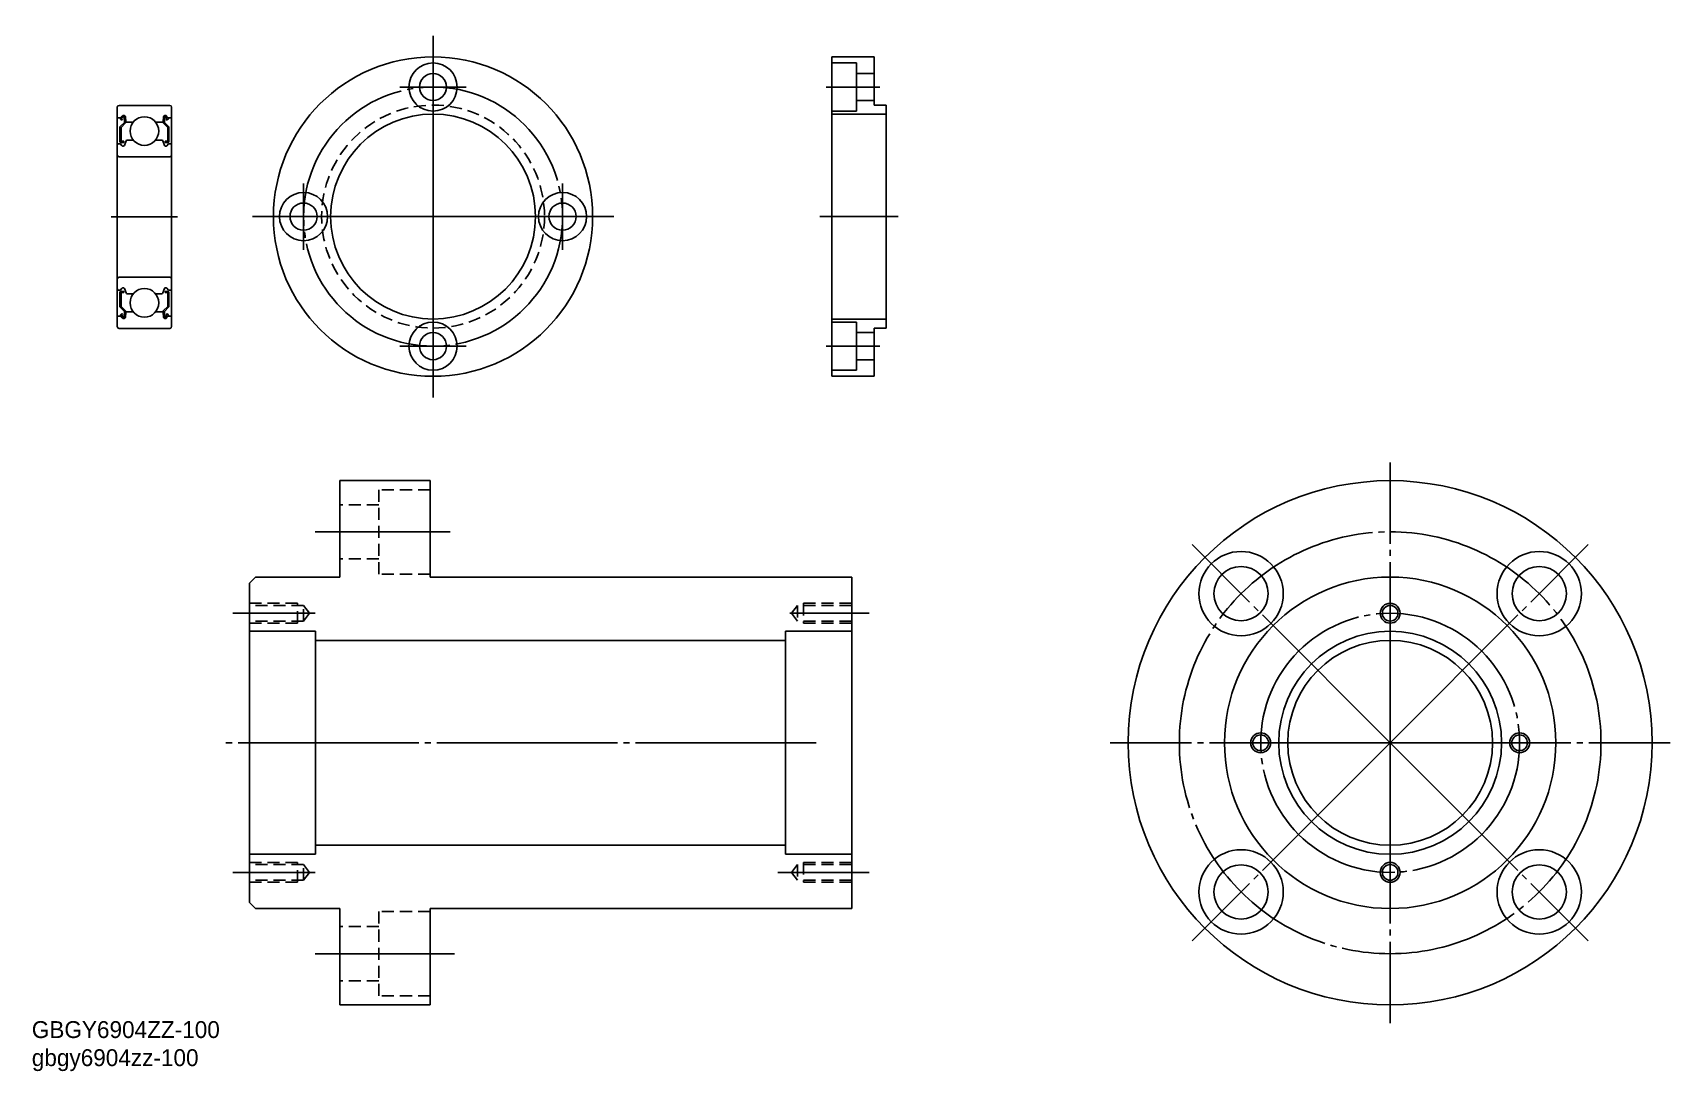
# Model space of a CAD drawing. Extents: x -147 to 124, y -49 to 123.
import ezdxf

# ---------------------------------------------------------------- set-up
doc = ezdxf.new("R2010")
doc.units = 0
doc.linetypes.add('CENTER', pattern=[33, 30, -1, 1, -1])
doc.linetypes.add('DASHED', pattern=[3, 2, -1])
doc.layers.get('0').update_dxf_attribs({"linetype": 'CONTINUOUS'})
doc.layers.add('CENTER', color=7, linetype='CONTINUOUS')

# ---------------------------------------------------------------- blocks, each defined once
blk = doc.blocks.new('*U2')
at = {"linetype": 'CONTINUOUS'}
for s, p in [('GBGY6904ZZ-100', (-147.63, -43.81)), ('gbgy6904zz-100', (-147.63, -48.47))]:
    blk.add_text(s, height=2.8, dxfattribs=at).set_placement(p)

msp = doc.modelspace()

# ---------------------------------------------------------------- linework, layer by layer
at = {"color": 7, "linetype": 'CONTINUOUS'}
for p, q in [((-14.78, 66), (-14.78, 119)), ((-14.78, 119), (-7.78, 119)), ((-14.78, 118), (-10.68, 118)), ((-10.68, 110), (-10.68, 118)), ((-7.78, 119), (-7.78, 111)), ((-10.68, 116.25), (-7.78, 116.25)), ((-10.68, 111.75), (-7.78, 111.75)), ((-14.78, 110), (-10.68, 110)), ((-14.78, 109.5), (-5.78, 109.5)), ((-7.78, 111), (-5.78, 111)), ((-5.78, 111), (-5.78, 74)), ((-14.78, 75.5), (-5.78, 75.5)), ((-14.78, 75), (-10.68, 75)), ((-10.68, 75), (-10.68, 67)), ((-7.78, 74), (-7.78, 66)), ((-7.78, 74), (-5.78, 74)), ((-10.68, 73.25), (-7.78, 73.25)), ((-10.68, 68.75), (-7.78, 68.75)), ((-14.78, 67), (-10.68, 67)), ((-7.78, 66), (-14.78, 66)), ((-96.5, 48.68), (-81.5, 48.68)), ((-96.5, 32.68), (-96.5, 48.68)), ((-81.5, 32.68), (-81.5, 48.68)), ((-111.5, 31.68), (-110.5, 32.68)), ((-96.5, 32.68), (-110.5, 32.68)), ((-11.5, 32.68), (-81.5, 32.68)), ((-11.5, 32.68), (-11.5, -22.32)), ((-111.5, -21.32), (-111.5, 31.68)), ((-100.5, 23.68), (-111.5, 23.68)), ((-100.5, -13.32), (-100.5, 23.68)), ((-22.5, 22.18), (-100.5, 22.18)), ((-11.5, 23.68), (-22.5, 23.68)), ((-22.5, 23.68), (-22.5, -13.32)), ((-100.5, -13.32), (-111.5, -13.32)), ((-22.5, -11.82), (-100.5, -11.82)), ((-11.5, -13.32), (-22.5, -13.32)), ((-111.5, -21.32), (-110.5, -22.32)), ((-96.5, -22.32), (-110.5, -22.32)), ((-96.5, -38.32), (-96.5, -22.32)), ((-11.5, -22.32), (-81.5, -22.32)), ((-81.5, -38.32), (-81.5, -22.32)), ((-96.5, -38.32), (-81.5, -38.32))]:
    msp.add_line(p, q, dxfattribs=at)
for p, q in [((-133.43, 110.64), (-133.43, 74.24)), ((-133.33, 108.89), (-132.87, 108.89)), ((-133.13, 110.94), (-124.73, 110.94)), ((-132.87, 108.89), (-132.62, 109.19)), ((-132.72, 108.76), (-132.47, 109.06)), ((-132.56, 108.63), (-132.72, 108.76)), ((-132.29, 109), (-132.25, 108.12)), ((-132.09, 109.02), (-132.03, 108.28)), ((-125.77, 109.01), (-125.83, 108.28)), ((-125.57, 109), (-125.61, 108.12)), ((-125.14, 108.76), (-125.39, 109.05)), ((-125.3, 108.63), (-125.14, 108.76)), ((-124.99, 108.89), (-125.24, 109.18)), ((-124.53, 108.89), (-124.99, 108.89)), ((-124.43, 110.64), (-124.43, 74.24)), ((-132.25, 108.12), (-133, 107.37)), ((-133, 107.37), (-133, 104.99)), ((-132.69, 108.48), (-132.85, 108.61)), ((-132.05, 108.04), (-132.8, 107.29)), ((-132.8, 107.29), (-132.8, 104.99)), ((-132.69, 108.48), (-132.56, 108.63)), ((-132.05, 108.51), (-132.05, 108.04)), ((-131.93, 108.19), (-130.78, 108.19)), ((-127.08, 108.19), (-125.93, 108.19)), ((-125.81, 108.51), (-125.81, 108.04)), ((-125.81, 108.04), (-125.06, 107.29)), ((-125.61, 108.12), (-124.86, 107.37)), ((-125.17, 108.48), (-125.3, 108.63)), ((-125.17, 108.48), (-125.02, 108.61)), ((-125.06, 107.29), (-125.06, 104.99)), ((-124.86, 107.37), (-124.86, 104.99)), ((-133.23, 104.59), (-132.93, 104.59)), ((-132.93, 104.59), (-132.66, 104.26)), ((-132.35, 104.99), (-132.8, 104.99)), ((-132.8, 104.79), (-132.35, 104.79)), ((-132.5, 104.19), (-132.44, 104.19)), ((-132.35, 104.79), (-132.35, 104.99)), ((-132.25, 104.32), (-131.98, 105.06)), ((-131.79, 105.19), (-130.78, 105.19)), ((-127.08, 105.19), (-126.07, 105.19)), ((-125.61, 104.32), (-125.88, 105.06)), ((-125.51, 104.79), (-125.51, 104.99)), ((-125.51, 104.99), (-125.06, 104.99)), ((-125.06, 104.79), (-125.51, 104.79)), ((-125.36, 104.19), (-125.42, 104.19)), ((-124.93, 104.59), (-125.21, 104.26)), ((-124.63, 104.59), (-124.93, 104.59)), ((-133.13, 102.44), (-124.73, 102.44)), ((-133.13, 82.44), (-124.73, 82.44)), ((-133.23, 80.29), (-132.93, 80.29)), ((-133, 77.51), (-133, 79.89)), ((-132.93, 80.29), (-132.66, 80.62)), ((-132.8, 80.09), (-132.35, 80.09)), ((-132.35, 79.89), (-132.8, 79.89)), ((-132.8, 77.59), (-132.8, 79.89)), ((-132.5, 80.69), (-132.44, 80.69)), ((-132.35, 80.09), (-132.35, 79.89)), ((-132.25, 80.56), (-131.98, 79.82)), ((-131.79, 79.69), (-130.78, 79.69)), ((-131.54, 79.69), (-131.54, 79.69)), ((-131.29, 79.69), (-131.29, 79.69)), ((-127.08, 79.69), (-126.07, 79.69)), ((-125.61, 80.56), (-125.88, 79.82)), ((-125.51, 80.09), (-125.51, 79.89)), ((-125.06, 80.09), (-125.51, 80.09)), ((-125.51, 79.89), (-125.06, 79.89)), ((-125.36, 80.69), (-125.42, 80.69)), ((-124.93, 80.29), (-125.21, 80.62)), ((-125.06, 77.59), (-125.06, 79.89)), ((-124.63, 80.29), (-124.93, 80.29)), ((-124.86, 77.51), (-124.86, 79.89)), ((-132.25, 76.76), (-133, 77.51)), ((-132.69, 76.4), (-132.85, 76.27)), ((-132.05, 76.84), (-132.8, 77.59)), ((-132.56, 76.25), (-132.72, 76.12)), ((-132.69, 76.4), (-132.56, 76.25)), ((-132.29, 75.88), (-132.25, 76.76)), ((-132.09, 75.86), (-132.03, 76.6)), ((-132.05, 76.37), (-132.05, 76.84)), ((-131.93, 76.69), (-130.78, 76.69)), ((-127.08, 76.69), (-125.93, 76.69)), ((-125.77, 75.87), (-125.83, 76.6)), ((-125.81, 76.84), (-125.06, 77.59)), ((-125.81, 76.37), (-125.81, 76.84)), ((-125.61, 76.76), (-124.86, 77.51)), ((-125.57, 75.88), (-125.61, 76.76)), ((-125.17, 76.4), (-125.3, 76.25)), ((-125.3, 76.25), (-125.14, 76.12)), ((-125.17, 76.4), (-125.02, 76.27)), ((-133.33, 75.99), (-132.87, 75.99)), ((-133.13, 73.94), (-124.73, 73.94)), ((-132.87, 75.99), (-132.62, 75.69)), ((-132.72, 76.12), (-132.47, 75.82)), ((-125.14, 76.12), (-125.39, 75.83)), ((-124.99, 75.99), (-125.24, 75.7)), ((-124.53, 75.99), (-124.99, 75.99))]:
    msp.add_line(p, q)
at = {"color": 3, "linetype": 'DASHED'}
for p, q in [((-90, 47.18), (-90, 33.18)), ((-81.5, 47.18), (-90, 47.18)), ((-90, 44.68), (-96.5, 44.68)), ((-90, 35.68), (-96.5, 35.68)), ((-81.5, 33.18), (-90, 33.18)), ((-103.5, 28.33), (-111.5, 28.33)), ((-102.5, 27.98), (-111.5, 27.98)), ((-103.5, 25.03), (-103.5, 28.33)), ((-102.5, 25.38), (-102.5, 27.98)), ((-102.5, 27.98), (-101.5, 26.68)), ((-20.5, 27.98), (-21.5, 26.68)), ((-20.5, 27.98), (-20.5, 25.38)), ((-11.5, 27.98), (-20.5, 27.98)), ((-19.5, 28.33), (-19.5, 25.03)), ((-11.5, 28.33), (-19.5, 28.33)), ((-102.5, 25.38), (-111.5, 25.38)), ((-103.5, 25.03), (-111.5, 25.03)), ((-102.5, 25.38), (-101.5, 26.68)), ((-20.5, 25.38), (-21.5, 26.68)), ((-11.5, 25.38), (-20.5, 25.38)), ((-11.5, 25.03), (-19.5, 25.03)), ((-103.5, -14.67), (-111.5, -14.67)), ((-102.5, -15.02), (-111.5, -15.02)), ((-103.5, -17.97), (-103.5, -14.67)), ((-102.5, -17.62), (-102.5, -15.02)), ((-102.5, -15.02), (-101.5, -16.32)), ((-20.5, -15.02), (-21.5, -16.32)), ((-20.5, -15.02), (-20.5, -17.62)), ((-11.5, -15.02), (-20.5, -15.02)), ((-19.5, -14.67), (-19.5, -17.97)), ((-11.5, -14.67), (-19.5, -14.67)), ((-102.5, -17.62), (-111.5, -17.62)), ((-103.5, -17.97), (-111.5, -17.97)), ((-102.5, -17.62), (-101.5, -16.32)), ((-20.5, -17.62), (-21.5, -16.32)), ((-11.5, -17.62), (-20.5, -17.62)), ((-11.5, -17.97), (-19.5, -17.97)), ((-90, -22.82), (-90, -36.82)), ((-81.5, -22.82), (-90, -22.82)), ((-90, -25.32), (-96.5, -25.32)), ((-90, -34.32), (-96.5, -34.32)), ((-81.5, -36.82), (-90, -36.82))]:
    msp.add_line(p, q, dxfattribs=at)
at = {"color": 7, "linetype": 'CONTINUOUS'}
for centre, radius in [((-81.01, 92.5), 26.5), ((-81.01, 114), 4), ((-81.01, 114), 2.25), ((-81.01, 92.5), 17), ((-102.51, 92.5), 4), ((-59.51, 92.5), 4), ((-102.51, 92.5), 2.25), ((-59.51, 92.5), 2.25), ((-81.01, 71), 4), ((-81.01, 71), 2.25), ((77.9, 5.18), 43.5), ((53.15, 29.93), 7), ((102.65, 29.93), 7), ((53.15, 29.93), 4.5), ((77.9, 5.18), 27.5), ((102.65, 29.93), 4.5), ((77.9, 26.68), 1.3), ((77.9, 5.18), 18.5), ((77.9, 5.18), 17), ((56.4, 5.18), 1.3), ((99.4, 5.18), 1.3), ((53.15, -19.57), 7), ((102.65, -19.57), 7), ((53.15, -19.57), 4.5), ((77.9, -16.32), 1.3), ((102.65, -19.57), 4.5)]:
    msp.add_circle(centre, radius, dxfattribs=at)
for centre in [(-128.93, 106.69), (-128.93, 78.19)]:
    msp.add_circle(centre, 2.38)
at = {"color": 3, "linetype": 'DASHED'}
msp.add_circle((-81.01, 92.5), 18.5, dxfattribs=at)
at = {"color": 3, "linetype": 'CONTINUOUS'}
for centre in [(77.9, 26.68), (56.4, 5.18), (99.4, 5.18), (77.9, -16.32)]:
    msp.add_circle(centre, 1.65, dxfattribs=at)
for centre, radius, start, end in [((-133.13, 110.64), 0.3, 90, 180), ((-133.33, 108.99), 0.1, 180, 270), ((-132.72, 108.76), 0.2, 140.001, 230.0801), ((-132.39, 108.99), 0.3, 4.9967, 140.001), ((-132.39, 108.99), 0.1, 2.8199, 140.0012), ((-125.47, 108.99), 0.303, 40.0459, 175.0792), ((-125.47, 108.99), 0.103, 39.874, 175.0048), ((-125.14, 108.76), 0.2, 309.9138, 40.1318), ((-124.73, 110.64), 0.3, 0, 90), ((-124.53, 108.99), 0.1, 269.9995, 359.9913), ((-131.93, 108.29), 0.1, 184.9967, 269.9995), ((-125.93, 108.29), 0.1, 269.9995, 354.8557), ((-133.23, 104.39), 0.2, 90, 180), ((-132.8, 104.99), 0.2, 180, 270), ((-132.5, 104.39), 0.2, 219.9921, 270), ((-132.44, 104.39), 0.2, 270, 339.9919), ((-131.79, 104.99), 0.2, 90, 159.9919), ((-126.07, 104.99), 0.2, 19.8845, 90.0002), ((-125.42, 104.39), 0.2, 199.8883, 269.9998), ((-125.36, 104.39), 0.2, 269.9998, 319.8616), ((-125.06, 104.99), 0.2, 269.9998, 359.9956), ((-124.63, 104.39), 0.2, 359.9956, 90.0002), ((-133.13, 102.74), 0.3, 180, 270), ((-124.73, 102.74), 0.3, 270, 0), ((-133.13, 82.14), 0.3, 90, 180), ((-124.73, 82.14), 0.3, 0, 90), ((-133.23, 80.49), 0.2, 180, 270), ((-132.8, 79.89), 0.2, 90, 180), ((-132.5, 80.49), 0.2, 90, 140.0079), ((-132.44, 80.49), 0.2, 20.0081, 90), ((-131.79, 79.89), 0.2, 200.0081, 270), ((-126.07, 79.89), 0.2, 269.9998, 340.1155), ((-125.42, 80.49), 0.2, 90.0002, 160.1117), ((-125.36, 80.49), 0.2, 40.1384, 90.0002), ((-125.06, 79.89), 0.2, 0.0044, 90.0002), ((-124.63, 80.49), 0.2, 269.9998, 0.0044), ((-132.72, 76.12), 0.2, 129.9199, 219.999), ((-131.93, 76.59), 0.1, 90.0005, 175.0033), ((-125.93, 76.59), 0.1, 5.1443, 90.0005), ((-125.14, 76.12), 0.2, 319.8682, 50.0862), ((-133.33, 75.89), 0.1, 90, 180), ((-133.13, 74.24), 0.3, 180, 270), ((-132.39, 75.88), 0.3, 219.999, 355.0033), ((-132.39, 75.88), 0.1, 219.9988, 357.1801), ((-125.47, 75.89), 0.303, 184.9207, 319.9541), ((-125.47, 75.89), 0.103, 184.9952, 320.126), ((-124.73, 74.24), 0.3, 270, 0), ((-124.53, 75.89), 0.1, 0.0087, 90.0005)]:
    msp.add_arc(centre, radius, start, end)
at = {"layer": 'CENTER', "color": 1, "linetype": 'CENTER'}
for p, q in [((-81.01, 92.5), (-81.01, 123)), ((-81.01, 114), (-81.01, 119.5)), ((-81.01, 114), (-86.51, 114)), ((-81.01, 114), (-81.01, 108.5)), ((-81.01, 114), (-75.51, 114)), ((-15.74, 114), (-6.82, 114)), ((-102.51, 92.5), (-102.51, 98)), ((-59.51, 92.5), (-59.51, 98)), ((-134.43, 92.44), (-123.43, 92.44)), ((-81.01, 92.5), (-111.51, 92.5)), ((-102.51, 92.5), (-108.01, 92.5)), ((-102.51, 92.5), (-97.01, 92.5)), ((-102.51, 92.5), (-102.51, 87)), ((-81.01, 92.5), (-81.01, 62)), ((-81.01, 92.5), (-50.51, 92.5)), ((-59.51, 92.5), (-65.01, 92.5)), ((-59.51, 92.5), (-54.01, 92.5)), ((-59.51, 92.5), (-59.51, 87)), ((-16.78, 92.5), (-3.78, 92.5)), ((-81.01, 71), (-81.01, 76.5)), ((-81.01, 71), (-86.51, 71)), ((-81.01, 71), (-75.51, 71)), ((-81.01, 71), (-81.01, 65.5)), ((-15.74, 71), (-6.82, 71)), ((77.9, 5.18), (77.9, 51.68)), ((-78.15, 40.18), (-100.6, 40.18)), ((77.9, 5.18), (45.02, 38.06)), ((77.9, 5.18), (110.78, 38.06)), ((-100.61, 26.68), (-114.28, 26.68)), ((-8.61, 26.68), (-21.77, 26.68)), ((-17.39, 5.18), (-115.6, 5.18)), ((77.9, 5.18), (31.4, 5.18)), ((77.9, 5.18), (45.02, -27.7)), ((77.9, 5.18), (110.78, -27.7)), ((77.9, 5.18), (77.9, -41.32)), ((77.9, 5.18), (124.4, 5.18)), ((-100.61, -16.32), (-114.28, -16.32)), ((-8.61, -16.32), (-23.77, -16.32)), ((-77.46, -29.82), (-100.6, -29.82))]:
    msp.add_line(p, q, dxfattribs=at)
for centre, radius in [((-81.01, 92.5), 21.5), ((77.9, 5.18), 35), ((77.9, 5.18), 21.5)]:
    msp.add_circle(centre, radius, dxfattribs=at)

# ---------------------------------------------------------------- block references
at = {"linetype": 'CONTINUOUS'}
msp.add_blockref('*U2', (0, 0), dxfattribs=at)

doc.saveas('drawing.dxf')
